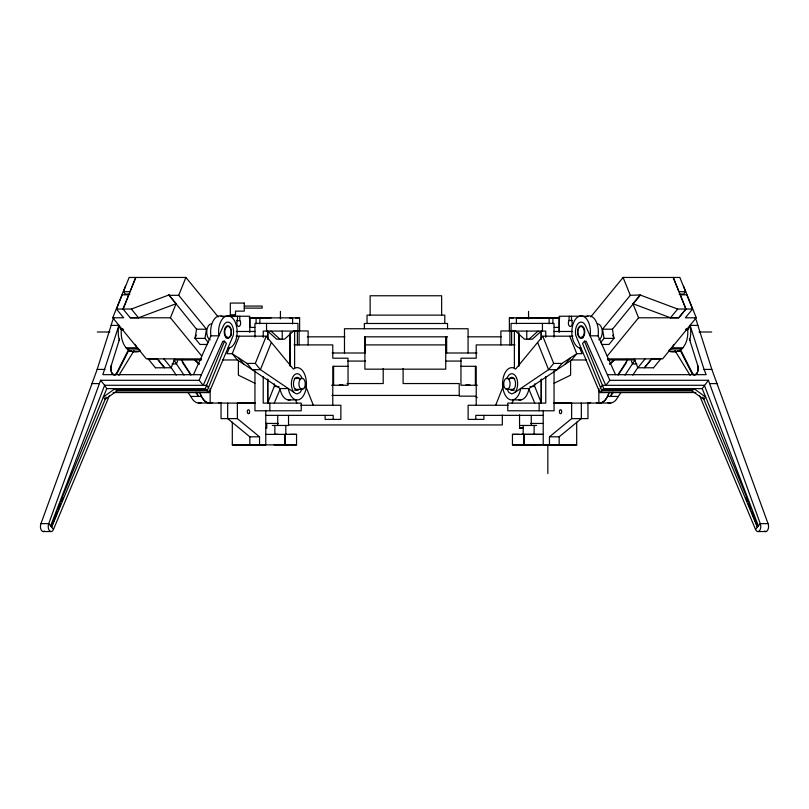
<?xml version="1.0" encoding="UTF-8"?>
<svg xmlns="http://www.w3.org/2000/svg" width="809" height="809" viewBox="0 0 809 809"><rect width="100%" height="100%" fill="white"/><g stroke="black" fill="none" stroke-linecap="round" stroke-linejoin="round"><path stroke-width="1.21" d="M210.148 403.094L210.148 388.502M221.039 403.094L221.039 418.617L237.371 418.617L259.537 436.82L259.537 444.899M227.673 403.094L227.663 418.617L249.829 436.809L259.537 436.82M265.777 410.416L265.777 444.899L232.304 444.889L232.314 422.187M237.371 418.617L237.371 403.094L254.956 403.084M238.402 360.248L238.392 375.174L254.946 383.264M249.829 444.899L249.829 436.809M249.819 332.448L249.799 316.238L221.059 316.228M254.956 370.825L254.936 410.79L301.231 410.79L301.231 403.115L263.218 403.104L263.228 376.569M254.956 337.161L254.966 323.398L297.945 323.408L297.945 331.083L263.238 331.083L263.238 337.393M259.881 323.833L259.881 317.897L254.987 317.886M266.545 331.083L266.555 323.398M267.627 379.239L267.627 403.104L274.443 385.923A8.08 4.642 -90 0 1 274.281 383.83M267.637 339.022L267.648 331.083L276.617 339.163L284.566 339.163L293.536 331.083M267.86 403.104L267.86 379.239M267.87 339.022L267.88 331.488M269.842 410.79L269.842 403.115M280.44 318.898L280.44 311.374M282.24 339.163L282.25 331.083M285.041 434.372L284.899 444.879L284.899 434.372M289.986 365.415L289.996 334.006M290.219 366.467L290.229 332.347M292.595 323.812L292.595 317.876M294.618 367.731L294.628 331.083M287.266 444.869L296.549 444.869L296.549 434.362L289.723 434.352M296.054 330.972L299.623 330.962L299.623 317.866L295.406 317.856M294.072 344.907L332.782 344.907L332.782 358.205L348.022 358.205L348.052 385.256L331.609 385.246M477.007 352.997L445.729 352.997L445.729 336.827L445.729 369.167L364.889 369.167L364.889 336.827M468.077 352.997L468.077 328.737L344.482 328.737L344.482 352.997M576.686 422.187L576.696 444.889L524.101 444.879L524.101 434.372M543.223 410.416L543.223 444.899L549.463 444.899L549.463 436.82L571.629 418.617L587.961 418.617L587.961 403.094M552.911 323.833L552.911 317.897L516.405 317.876L516.405 323.812M559.181 332.448L559.181 317.897M571.397 316.238L571.629 320.799A3.317 1.901 90 0 1 571.629 325.491A3.317 1.901 90 0 1 568.939 325.491A3.317 1.901 90 0 1 568.939 320.809L569.223 316.238M118.781 325.127A9.03 5.178 -90 0 0 120.501 328.707L121.31 329.688C120.238 341.297 126.012 355.414 140.412 351.217L133.556 351.217M201.734 356.021L170.436 317.795L176.089 303.709L168.929 294.972L196.547 329.202L195.03 338.384L199.995 344.452L207.438 344.452M208.5 342.713L204.96 338.384L206.477 329.202L178.718 295.315L168.788 295.315M579.659 347.87L582.005 353.705L576.766 353.705L571.639 359.965L528.904 388.563L528.53 390.626A16.17 9.283 -90 0 1 518.508 399.717M615.538 374.698L598.043 335.816L598.225 334.835A16.17 9.273 90 0 0 585.908 316.845M541.373 379.239L541.373 403.104L534.557 385.923A8.08 4.642 90 0 0 534.719 383.83M119.145 340.569L119.267 340.154A19.285 11.063 -90 0 1 118.903 325.41L111.126 325.41L97.171 369.41L40.966 523.615A5.056 2.902 -90 0 0 41.117 529.764A5.056 2.902 -90 0 0 44.556 531.088M111.126 325.41L112.451 320.94A19.285 11.063 -90 0 1 113.867 318.068M111.551 364.788L111.106 366.255A6.533 3.742 -90 0 0 112.481 373.839A6.533 3.742 -90 0 0 117.032 373.495L128.328 351.217A19.285 11.063 -90 0 0 131.21 350.995M119.611 338.88L111.42 364.98A6.128 3.509 -90 0 0 112.279 373.505A6.128 3.509 -90 0 0 117.174 372.009L128.52 349.528M113.149 392.547L209.197 392.598L233.235 335.452A9.971 5.724 -90 0 0 230.504 323.196A9.971 5.724 -90 0 0 223.173 326.32L201.411 374.698L102.834 374.658L118.903 325.41M57.57 511.814L51.554 527.053L105.2 399.262L116.981 390.919L207.144 390.939L226.439 343.481L224.518 341.216L222.859 341.216L203.211 385.327L199.156 380.331L100.579 380.281L48.742 523.615A5.056 2.902 -90 0 0 49.45 530.653A5.056 2.902 -90 0 0 53.485 529.41L109.296 395.854M207.144 390.939L205.223 388.674L224.518 341.216M58.491 509.478L60.806 503.613M61.727 501.267L63.112 497.747M106.04 397.128L105.2 399.262L103.34 397.037L115.05 388.644L116.981 390.919M512.168 403.115L513.533 399.676M170.436 317.795L130.249 317.785L123.089 309.038L128.752 294.81L122.189 294.8L116.466 309.038L123.625 317.785L112.734 317.775L125.425 286.194M155.449 367.782L171.174 367.771L174.683 359.014M495.654 405.258L503.289 386.166M129.824 294.122L125.425 294.112L123.433 291.695L129.157 277.457L185.898 277.457L218.248 316.936M116.466 309.038L123.089 309.038L135.781 277.467L130.006 291.695L123.433 291.695M138.379 349.104L127.053 348.851M178.718 295.315L185.898 277.457M177.545 361.188L176.433 363.959L184.007 375.123M196.304 335.209L195.03 338.384L204.96 338.384M199.156 380.331L201.411 374.698M229.341 347.87L226.995 353.705L232.234 353.705L247.058 363.443L252.155 369.662L280.096 388.563L288.378 388.563L288.742 390.626A16.17 9.283 90 0 0 300.331 398.989A16.17 9.283 90 0 0 306.115 379.603A16.17 9.283 90 0 0 295.548 367.873L293.354 369.076L266.242 336.18L236.127 336.19M239.272 336.19L232.234 353.705L237.361 359.965L252.155 369.662L260.427 369.652L295.659 393.548L297.156 393.892L300.058 392.547L302.182 388.846M271.379 342.45L260.427 369.652L255.31 363.413L266.242 336.18M208.439 387.592L206.528 385.327L104.644 385.276L106.778 388.633L50.613 525.901L104.644 385.276L100.579 380.281M274.251 403.115L280.278 388.755M193.462 374.698L210.957 335.816L210.775 334.835A16.17 9.273 -90 0 1 223.092 316.845M293.768 392.213L293.05 390.939A10.102 5.794 90 0 1 293.627 375.77A10.102 5.794 90 0 1 302.182 378.743M118.883 375.336L133.798 351.005M675.444 351.217L668.588 351.217C682.988 355.414 688.762 341.297 687.69 329.688L688.499 328.707A9.03 5.178 90 0 0 690.219 325.127M751.43 511.814L757.446 527.053L703.8 399.262L692.019 390.919L601.856 390.939L600.561 387.592L602.472 385.327L704.356 385.276L758.387 525.901L702.222 388.633L708.421 380.281L760.258 523.615A5.056 2.902 90 0 1 759.55 530.653A5.056 2.902 90 0 1 755.515 529.41L699.704 395.854M609.167 392.213A19.285 11.063 -90 0 1 607.579 396.42L605.425 399.757A19.285 11.063 -90 0 1 597.123 402.73M621.059 392.365L616.145 399.757A19.285 11.063 -90 0 1 607.852 402.73M618.076 374.557L625.428 363.271A6.128 3.509 90 0 0 626.874 359.317M618.086 375.133L626.156 363.079A6.533 3.752 -90 0 0 627.005 360.045M613.283 392.365L610.532 396.42A19.285 11.063 -90 0 0 612.12 392.213M624.993 375.123L634.994 359.975L607.589 359.965M632.769 375.123L637.583 368.024M506.818 388.846L508.942 392.547L511.844 393.892L514.746 392.537L515.95 390.939A10.102 5.794 -90 0 0 515.373 375.77A10.102 5.794 -90 0 0 506.818 378.743M600.561 387.592L582.561 343.481L584.482 341.216L586.141 341.216L605.789 385.327L609.844 380.331L585.827 326.32A9.971 5.724 90 0 0 578.496 323.196A9.971 5.724 90 0 0 575.765 335.452L599.803 392.598L602.513 389.26M569.728 336.19L576.766 353.705L561.942 363.443L556.845 369.662L548.573 369.652L514.746 392.537M607.266 356.021L638.564 317.795L678.751 317.785L685.911 309.038L692.534 309.038L686.811 294.8L680.248 294.81L685.911 309.038L678.751 317.785L670.489 317.775L632.911 303.709L640.071 294.972L677.649 309.038L685.911 309.038L673.219 277.467L623.102 277.457L590.752 316.936M679.176 294.122L683.575 294.112L685.567 291.695L679.843 277.457L673.219 277.457L678.994 291.695L685.567 291.695M634.317 359.014L637.826 367.771L645.117 358.872M653.551 367.782L660.852 358.872L651.69 358.872L644.399 367.782L637.826 367.771M651.741 358.872L644.449 367.771L653.551 367.782M692.534 309.038L685.375 317.785L696.266 317.775L683.575 286.194M696.266 317.775L662.632 358.862L607.428 358.883M755.515 529.41L760.258 523.615L768.034 523.615A5.056 2.902 90 0 1 767.883 529.764A5.056 2.902 90 0 1 764.444 531.088M528.904 388.563L520.622 388.563L520.258 390.626A16.17 9.283 -90 0 1 508.669 398.989A16.17 9.283 -90 0 1 502.885 379.603A16.17 9.283 -90 0 1 513.452 367.873L515.646 369.076L542.758 336.18L572.873 336.19M561.942 363.443L553.69 363.413L548.573 369.652L537.621 342.45M565.087 364.252L570.203 358.013M600.5 342.713L604.04 338.384L602.523 329.202L630.282 295.315L640.071 294.972M601.562 344.452L609.005 344.452L613.97 338.384L612.453 329.202L640.212 295.315M670.489 317.775L677.649 309.038M601.856 390.939L603.777 388.674L702.222 388.633M692.019 390.919L693.95 388.644L705.66 397.037L703.8 399.262L702.96 397.128M609.966 364.131L614.365 359.944M609.662 363.999L614.122 359.914M669.124 350.125L671.682 347.799A19.285 11.063 90 0 0 673.816 344.401M529.076 339.163L538.046 331.083M549.463 436.82L559.171 436.809L581.337 418.617L581.337 403.094M554.054 383.264L570.608 375.174L570.598 360.248M123.089 309.038L131.351 309.038L168.929 294.972M130.249 317.785L138.511 317.775L176.089 303.709M581.054 337.616L583.319 335.978A5.572 3.196 -90 0 0 583.592 328.656A5.572 3.196 -90 0 0 579.456 327.22L578.799 328.11A5.572 3.196 -90 0 0 578.101 334.178A5.572 3.196 -90 0 0 581.054 337.616L583.42 337.616M509.983 389.392A6.472 3.711 -90 0 0 511.844 390.262L514.473 388.36A6.472 3.711 -90 0 0 514.463 379.219A6.472 3.711 -90 0 0 509.215 379.219M228.128 348.062L229.463 347.961A16.17 9.273 -90 0 0 236.997 329.233A16.17 9.273 -90 0 0 226.257 316.117A16.17 9.273 -90 0 0 218.723 334.845L218.905 335.816L210.957 335.816M519.55 414.805L519.55 428.012L522.786 427.991M512.946 330.972L509.377 330.962L509.377 317.866L513.594 317.856M521.734 444.869L512.451 444.869L512.451 434.362L519.277 434.352M512.451 444.869L534.931 444.869M247.058 363.443L255.31 363.413M291.22 317.866L291.918 317.866L289.4 317.866M299.623 317.866L249.283 317.886M554.013 317.886L549.119 317.897L549.119 323.833M549.958 317.886L550.616 317.876M339.133 385.256L340.629 385.256M341.681 385.256L343.107 385.256M339.406 385.256L342.905 385.256M274.069 434.362L278.114 434.362M286.811 434.362L285.638 434.362M296.549 434.362L265.777 434.382M238.574 444.889L245.198 444.889M265.251 444.859L264.513 444.869M274.069 444.869L296.549 444.869M522.412 444.869L521.805 444.869L525.698 444.869M244.267 306.075L262.136 306.075L262.136 308.128L244.267 308.128M230.322 314.923L235.5 314.923M230.322 315.449L235.5 315.449M587.941 316.228L559.201 316.238L559.201 331.478M249.354 317.886L271.096 317.866M559.717 317.886L509.377 317.866M249.556 317.886L256.493 317.886M519.6 317.866L517.163 317.866L517.78 317.866M552.507 317.886L559.444 317.886M236.511 320.465L240.061 320.809A3.317 1.901 -90 0 1 240.061 325.491A3.317 1.901 -90 0 1 237.371 325.491A3.317 1.901 -90 0 1 237.371 320.799L237.603 316.238M569.192 320.465L572.489 320.465M689.855 340.569L689.733 340.154A19.285 11.063 90 0 0 690.097 325.41L697.874 325.41L711.829 369.41L768.034 523.615M254.835 327.392L249.819 327.402L249.819 317.897M120.501 328.707L122.786 328.707M686.214 328.707L688.499 328.707M196.547 329.202L206.477 329.202M602.523 329.202L612.453 329.202M121.31 329.688L123.585 329.688M685.415 329.688L687.69 329.688M294.061 330.972L308.128 330.962L308.128 344.907M514.939 330.972L500.872 330.962L500.872 344.907M236.279 331.478L255.31 331.478M553.69 331.478L572.721 331.478M97.333 331.993L109.882 332.003M699.118 332.003L711.667 331.993M598.043 335.816L590.095 335.816L590.277 334.845A16.17 9.273 90 0 0 582.743 316.117A16.17 9.273 90 0 0 572.003 329.233A16.17 9.273 90 0 0 579.537 347.961L580.872 348.062M307.39 336.827L344.887 336.827M447.549 336.827L364.738 336.837L364.738 353.007L365.061 336.827M468.077 336.817L501.206 336.827M225.58 337.616L227.946 337.616A5.572 3.196 90 0 0 230.899 334.178A5.572 3.196 90 0 0 230.201 328.11L229.544 327.22A5.572 3.196 90 0 0 225.408 328.656A5.572 3.196 90 0 0 225.681 335.978L227.946 337.616M604.04 338.384L613.97 338.384L612.696 335.209M364.889 344.907L445.729 344.907M514.928 344.907L476.218 344.907L476.218 358.205L460.978 358.205L460.958 385.246L477.391 385.246M125.891 347.799L137.318 347.799L139.876 350.125M671.682 347.799L683.109 347.799M681.947 348.851L670.621 349.104M332.135 352.997L365.061 352.997M157.259 358.872L164.551 367.771L157.31 358.872L148.148 358.872L155.449 367.782M201.572 358.883L146.368 358.862L112.734 317.775M201.411 359.965L174.006 359.975L176.433 363.959L171.993 363.959M222.485 359.965L237.361 359.965M571.639 359.965L586.515 359.965M347.91 361.077L365.597 361.077M445.901 361.077L461.1 361.077M637.007 363.959L632.567 363.959L631.455 361.188M348.052 366.295L332.782 366.295L332.782 405.299M460.948 366.295L476.218 366.295L476.218 405.299M97.171 369.41L104.948 369.41M690.097 325.41L704.052 369.41L711.829 369.41M607.589 374.698L706.166 374.658L704.052 369.41M294.314 378.45L301.272 378.46M507.728 378.46L514.686 378.45M609.844 380.331L708.421 380.281M347.061 383.547L383.213 383.547L383.213 368.439M91.468 383.587L99.254 383.587M709.746 383.587L717.532 383.587M274.585 386.54L279.004 386.54M529.996 386.54L534.415 386.54M106.778 388.633L205.223 388.674M295.143 389.402L302.101 389.412M506.899 389.412A5.572 3.196 90 0 0 509.67 381.049A5.572 3.196 90 0 0 504.138 381.049A5.572 3.196 90 0 0 506.899 389.412L513.857 389.402M116.011 389.776L206.184 389.807M602.816 389.807L692.989 389.776M294.789 390.262L297.156 390.262A6.472 3.711 90 0 0 299.017 389.392M511.844 390.262L514.211 390.262M599.803 392.598L695.851 392.547M331.943 395.429L459.421 395.429M187.941 392.365L190.691 396.42L201.421 396.42L203.575 399.757M607.579 396.42L618.309 396.42M288.075 399.899L296.347 399.899M512.653 399.899L520.925 399.899M198.266 403.034L208.985 403.034M600.015 403.034L610.734 403.034M209.784 403.084L255.3 403.104M553.7 403.104L599.216 403.084M300.908 405.258L340.872 405.258L340.872 419.406L325.107 419.406L325.107 415.361M508.092 405.258L468.128 405.258L468.128 419.406L483.893 419.406L483.893 415.361M265.898 415.361L333.187 415.361L333.187 419.406M543.102 415.361L475.813 415.361L475.813 419.406M265.898 423.441L278.347 423.441M530.653 423.441L543.102 423.441M289.035 424.937L502.328 424.937L502.328 415.017M272.36 425.463L288.53 425.463L288.53 415.361M520.47 425.463L536.64 425.463M519.55 428.012L522.948 428.012M533.364 434.352L541.797 434.352M523.362 434.362L521.805 434.362L523.008 434.362M232.304 444.889L287.195 444.869L285.638 444.869M531.351 444.859L541.797 444.859M543.223 444.899L576.696 444.889M40.966 523.615L48.742 523.615L53.485 529.41M43.079 531.543L50.866 531.553M758.134 531.553L765.921 531.543M537.904 317.866L559.646 317.886M554.165 327.392L559.181 327.402M465.893 385.256L467.319 385.256M468.371 385.256L469.867 385.256L465.822 385.256M554.044 403.084L571.629 403.094L571.629 418.617M512.451 434.362L534.931 434.362M543.223 434.382L523.959 434.372L524.101 444.879M265.959 427.981L266.768 428.012L266.768 423.208M297.156 390.262L294.527 388.36A6.472 3.711 90 0 1 294.537 379.219A6.472 3.711 90 0 1 299.785 379.219M477.28 397.644L475.368 396.157L459.209 396.157L459.209 383.547L403.104 383.547L403.104 368.439M515.464 331.083L524.434 339.163L532.383 339.163L541.352 331.083L541.363 339.022M270.954 331.083L279.924 339.163M194.878 359.914L199.338 363.999M194.635 359.944L199.034 364.131M238.797 358.013L243.913 364.252M131.351 309.038L138.511 317.775M163.883 358.872L171.174 367.771M206.487 389.26L209.197 392.598M195.717 392.365L198.468 396.42A19.285 11.063 90 0 1 196.88 392.213M171.417 368.024L176.231 375.123M190.914 375.133L182.844 363.079A6.533 3.752 90 0 1 181.995 360.045M190.924 374.557L183.572 363.271A6.128 3.509 -90 0 1 182.126 359.317M190.691 396.42L192.855 399.757A19.285 11.063 90 0 0 201.148 402.74M675.202 351.005L690.117 375.336M680.48 349.528L691.826 372.009A6.128 3.509 90 0 0 696.721 373.505A6.128 3.509 90 0 0 697.58 364.98L689.389 338.88M528.722 388.755L534.749 403.115M584.482 341.216L603.777 388.674M623.102 277.457L630.282 295.315M632.911 303.709L638.564 317.795M542.758 336.18L553.69 363.413M305.711 386.166L313.346 405.258M295.467 399.676L296.832 403.115M745.888 497.747L747.273 501.267M748.194 503.613L750.509 509.478M697.874 325.41L696.549 320.94A19.285 11.063 90 0 0 695.133 318.068M697.449 364.788L697.894 366.255A6.533 3.742 90 0 1 696.519 373.839A6.533 3.742 90 0 1 691.968 373.495L680.672 351.217A19.285 11.063 90 0 1 677.79 350.995M280.096 388.563L280.47 390.626A16.17 9.283 90 0 0 290.492 399.717M239.777 316.238L239.808 320.465M598.852 388.502L598.852 403.094M554.044 337.161L554.034 323.398L511.055 323.408L511.055 331.083L545.762 331.083L545.762 337.393M554.044 370.825L554.064 410.79L507.769 410.79L507.769 403.115L545.782 403.104L545.772 376.569M542.445 323.398L542.455 331.083M541.12 331.488L541.13 339.022M541.14 379.239L541.14 403.104M539.158 403.115L539.158 410.79M526.75 331.083L526.76 339.163M519.004 334.006L519.014 365.415M518.771 332.347L518.781 366.467M514.372 331.083L514.382 367.731M559.171 436.809L559.171 444.899M547.835 445.071L547.835 473.548M534.132 425.463L534.132 434.312M531.27 415.361L531.27 425.463M528.56 311.374L528.56 318.898M523.18 425.463L523.18 434.312M511.612 330.962L511.612 344.907M509.903 330.962L509.903 344.907M475.389 366.285L475.379 385.256M447.549 328.747L447.549 323.489L364.363 323.489L364.363 328.747M446.659 336.827L446.659 352.997M446.335 336.827L446.335 353.007M444.798 323.489L444.798 315.126L367.033 315.126L367.033 323.489M441.643 315.126L441.643 295.76L370.138 295.76L370.138 315.126M333.611 366.285L333.621 385.256M299.097 330.962L299.097 344.907M297.388 330.962L297.388 344.907M285.82 425.463L285.82 434.312M277.73 415.361L277.73 425.463M274.868 425.463L274.868 434.312M256.089 317.897L256.089 323.833M677.73 351.217A19.285 11.063 90 0 1 674.848 350.995M597.608 323.964A8.08 4.642 -90 0 1 600.885 326.33L601.623 327.999A8.08 4.642 -90 0 1 602.088 334.137L601.623 336.089A8.08 4.642 -90 0 1 598.812 339.851M590.661 402.437A19.285 11.063 90 0 1 587.799 403.094M608.793 393.447A19.285 11.063 90 0 1 596.354 402.427M211.877 402.73A19.285 11.063 90 0 1 203.575 399.757M201.421 396.42A19.285 11.063 90 0 1 199.833 392.213M221.201 403.094A19.285 11.063 -90 0 1 218.339 402.437M212.646 402.427A19.285 11.063 -90 0 1 200.207 393.447M137.318 347.799A19.285 11.063 -90 0 1 135.184 344.401M134.152 350.995A19.285 11.063 -90 0 1 131.27 351.217M210.188 339.851A8.08 4.642 90 0 1 207.377 336.089L206.912 334.137A8.08 4.642 90 0 1 207.377 327.999L208.115 326.33A8.08 4.642 90 0 1 211.392 323.964M244.267 303.062L230.322 303.062L230.322 316.45L235.5 316.45L235.5 311.141L244.267 311.141L244.267 303.062M559.555 410.689A2.022 1.163 90 0 0 560.556 413.723A2.022 1.163 90 0 0 561.557 410.689A2.022 1.163 90 0 0 559.555 410.689M578.395 327.888A6.341 3.64 90 0 0 580.457 338.263A6.341 3.64 90 0 0 584.573 329.961A6.341 3.64 90 0 0 578.395 327.888M249.263 413.126A2.022 1.163 -90 0 0 248.747 409.748A2.022 1.163 -90 0 0 247.321 412.226A2.022 1.163 -90 0 0 249.263 413.126M304.356 387.774A5.572 3.196 -90 0 0 302.93 378.46A5.572 3.196 -90 0 0 299.006 385.276A5.572 3.196 -90 0 0 304.356 387.774M230.868 335.593A6.341 3.64 -90 0 0 228.118 325.714A6.341 3.64 -90 0 0 224.589 334.805A6.341 3.64 -90 0 0 230.868 335.593"/></g></svg>
